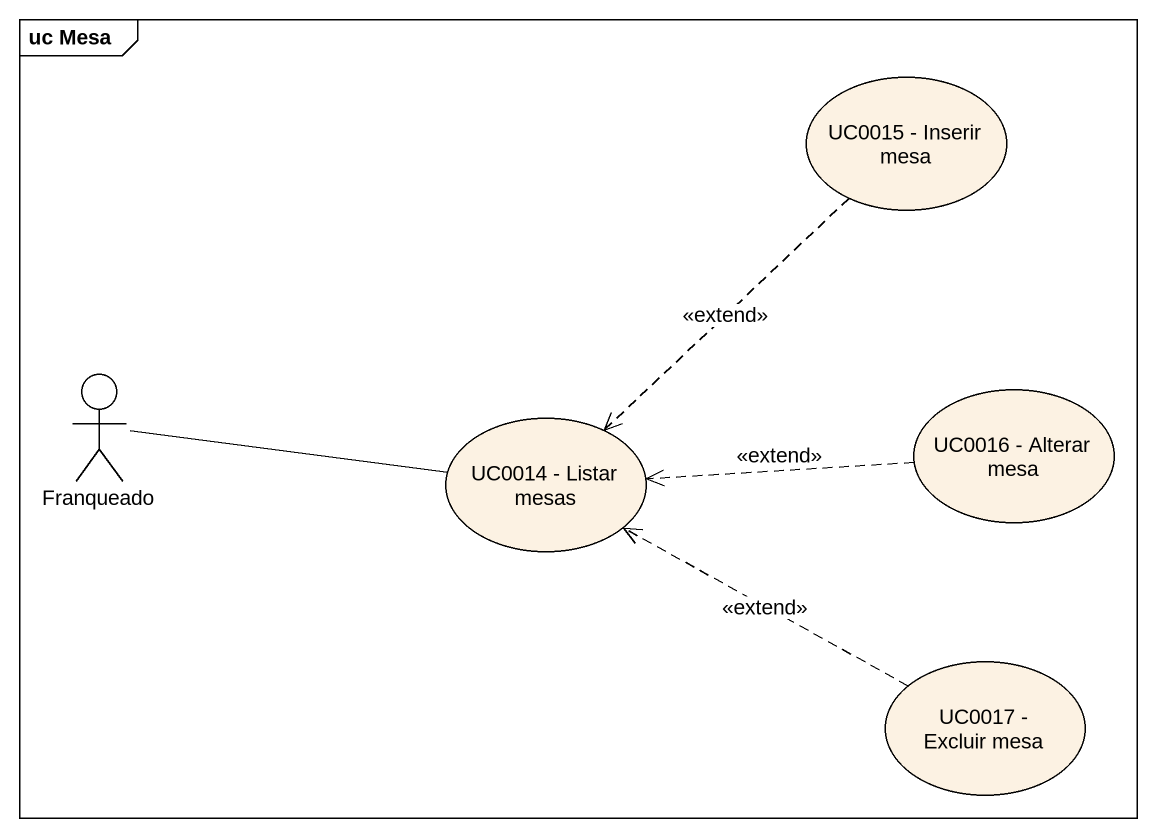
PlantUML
@startuml
mainframe uc Mesa
usecase "UC0015 - Inserir mesa" as UC0015_Inserir_mesa
actor Franqueado
usecase "UC0016 - Alterar mesa" as UC0016_Alterar_mesa
usecase "UC0014 - Listar mesas" as UC0014_Listar_mesas
usecase "UC0017 - Excluir mesa" as UC0017_Excluir_mesa
UC0015_Inserir_mesa ..> UC0014_Listar_mesas : <<extend>>
Franqueado -right- UC0014_Listar_mesas
UC0016_Alterar_mesa .left.> UC0014_Listar_mesas : <<extend>>
UC0017_Excluir_mesa .left.> UC0014_Listar_mesas : <<extend>>
@enduml
